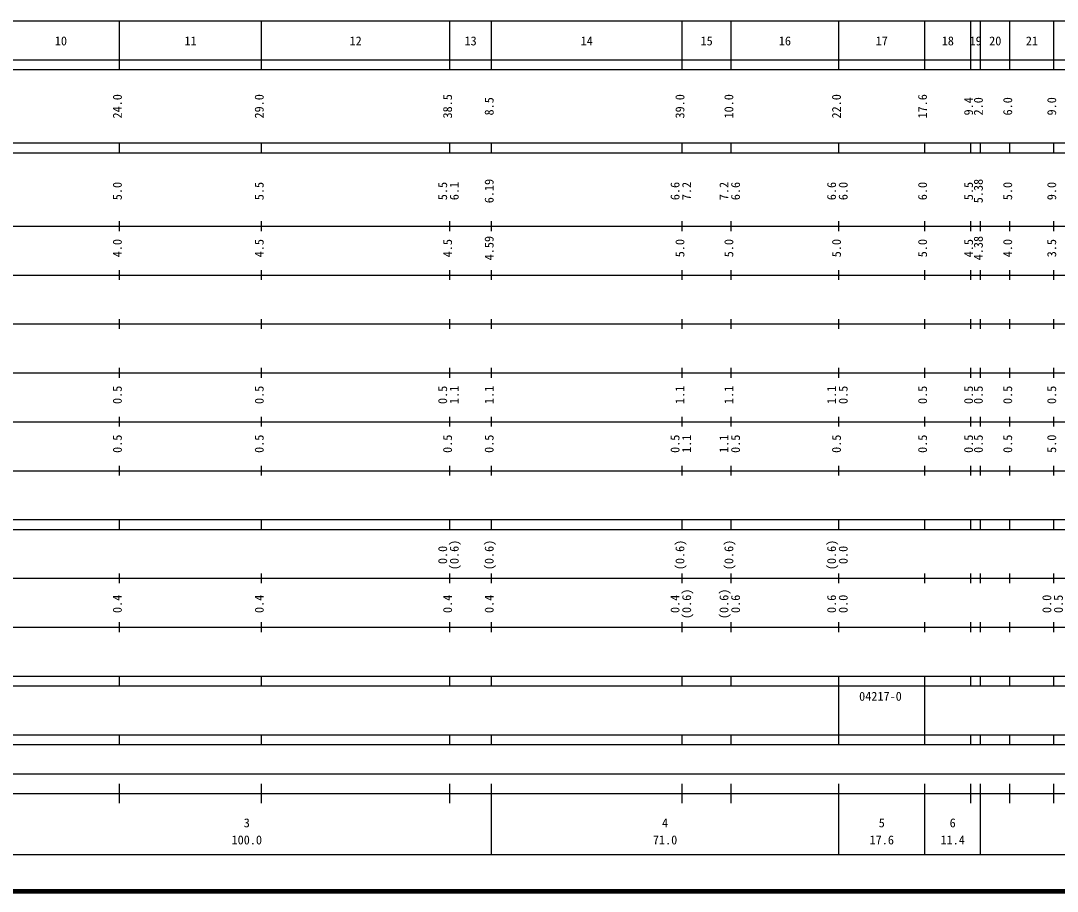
# Model space of a CAD drawing. Units: millimetres on the paper, enlarged 1000 times. Extents: x 40000 to 680000, y 20000 to 380000.
# Drawn here: x 271790 to 483676, y 20000 to 198000 of the extents above; entities that cross this region are included whole.
import ezdxf
from ezdxf.enums import TextEntityAlignment as Align

# ---------------------------------------------------------------- set-up
doc = ezdxf.new("R2010")
doc.units = ezdxf.units.MM
doc.header["$LTSCALE"] = 1000
doc.layers.add('M-TTL', color=2, linetype='Continuous', lineweight=140)
doc.layers.add('M-TTL-BAND', color=7, linetype='Continuous', lineweight=25)
doc.styles.add('ＭＳ ゴシック', font='')
doc.styles.get('ＭＳ ゴシック').set_extended_font_data('MS Gothic')

msp = doc.modelspace()

# ---------------------------------------------------------------- linework, layer by layer
at = {"layer": 'M-TTL'}
msp.add_line((40000, 20000), (680000, 20000), dxfattribs=at)
at = {"layer": 'M-TTL-BAND'}
for p, q in [((68000, 198000), (579000, 198000)), ((292000, 188000), (292000, 198000)), ((321000, 188000), (321000, 198000)), ((359500, 188000), (359500, 198000)), ((368000, 188000), (368000, 198000)), ((368000, 188000), (368000, 198000)), ((407000, 188000), (407000, 198000)), ((417000, 188000), (417000, 198000)), ((439000, 188000), (439000, 198000)), ((456600, 188000), (456600, 198000)), ((466000, 188000), (466000, 198000)), ((468000, 188000), (468000, 198000)), ((468000, 188000), (468000, 198000)), ((474000, 188000), (474000, 198000)), ((483000, 188000), (483000, 198000)), ((40000, 190000), (579000, 190000)), ((40000, 188000), (579000, 188000)), ((40000, 173000), (579000, 173000)), ((292000, 171000), (292000, 173000)), ((321000, 171000), (321000, 173000)), ((359500, 171000), (359500, 173000)), ((368000, 171000), (368000, 173000)), ((368000, 171000), (368000, 173000)), ((407000, 171000), (407000, 173000)), ((417000, 171000), (417000, 173000)), ((439000, 171000), (439000, 173000)), ((456600, 171000), (456600, 173000)), ((466000, 171000), (466000, 173000)), ((468000, 171000), (468000, 173000)), ((468000, 171000), (468000, 173000)), ((474000, 171000), (474000, 173000)), ((483000, 171000), (483000, 173000)), ((40000, 171000), (579000, 171000)), ((292000, 155000), (292000, 157000)), ((321000, 155000), (321000, 157000)), ((359500, 155000), (359500, 157000)), ((368000, 155000), (368000, 157000)), ((368000, 155000), (368000, 157000)), ((407000, 155000), (407000, 157000)), ((417000, 155000), (417000, 157000)), ((439000, 155000), (439000, 157000)), ((456600, 155000), (456600, 157000)), ((466000, 155000), (466000, 157000)), ((468000, 155000), (468000, 157000)), ((468000, 155000), (468000, 157000)), ((474000, 155000), (474000, 157000)), ((483000, 155000), (483000, 157000)), ((40000, 156000), (579000, 156000)), ((292000, 145000), (292000, 147000)), ((321000, 145000), (321000, 147000)), ((359500, 145000), (359500, 147000)), ((368000, 145000), (368000, 147000)), ((368000, 145000), (368000, 147000)), ((407000, 145000), (407000, 147000)), ((417000, 145000), (417000, 147000)), ((439000, 145000), (439000, 147000)), ((456600, 145000), (456600, 147000)), ((466000, 145000), (466000, 147000)), ((468000, 145000), (468000, 147000)), ((468000, 145000), (468000, 147000)), ((474000, 145000), (474000, 147000)), ((483000, 145000), (483000, 147000)), ((46000, 146000), (579000, 146000)), ((52000, 136000), (579000, 136000)), ((292000, 135000), (292000, 137000)), ((321000, 135000), (321000, 137000)), ((359500, 135000), (359500, 137000)), ((368000, 135000), (368000, 137000)), ((368000, 135000), (368000, 137000)), ((407000, 135000), (407000, 137000)), ((417000, 135000), (417000, 137000)), ((439000, 135000), (439000, 137000)), ((456600, 135000), (456600, 137000)), ((466000, 135000), (466000, 137000)), ((468000, 135000), (468000, 137000)), ((468000, 135000), (468000, 137000)), ((474000, 135000), (474000, 137000)), ((483000, 135000), (483000, 137000)), ((46000, 126000), (579000, 126000)), ((292000, 125000), (292000, 127000)), ((321000, 125000), (321000, 127000)), ((359500, 125000), (359500, 127000)), ((368000, 125000), (368000, 127000)), ((368000, 125000), (368000, 127000)), ((407000, 125000), (407000, 127000)), ((417000, 125000), (417000, 127000)), ((439000, 125000), (439000, 127000)), ((456600, 125000), (456600, 127000)), ((466000, 125000), (466000, 127000)), ((468000, 125000), (468000, 127000)), ((468000, 125000), (468000, 127000)), ((474000, 125000), (474000, 127000)), ((483000, 125000), (483000, 127000)), ((292000, 115000), (292000, 117000)), ((321000, 115000), (321000, 117000)), ((359500, 115000), (359500, 117000)), ((368000, 115000), (368000, 117000)), ((368000, 115000), (368000, 117000)), ((407000, 115000), (407000, 117000)), ((417000, 115000), (417000, 117000)), ((439000, 115000), (439000, 117000)), ((456600, 115000), (456600, 117000)), ((466000, 115000), (466000, 117000)), ((468000, 115000), (468000, 117000)), ((468000, 115000), (468000, 117000)), ((474000, 115000), (474000, 117000)), ((483000, 115000), (483000, 117000)), ((52000, 116000), (579000, 116000)), ((46000, 106000), (579000, 106000)), ((292000, 105000), (292000, 107000)), ((321000, 105000), (321000, 107000)), ((359500, 105000), (359500, 107000)), ((368000, 105000), (368000, 107000)), ((368000, 105000), (368000, 107000)), ((407000, 105000), (407000, 107000)), ((417000, 105000), (417000, 107000)), ((439000, 105000), (439000, 107000)), ((456600, 105000), (456600, 107000)), ((466000, 105000), (466000, 107000)), ((468000, 105000), (468000, 107000)), ((468000, 105000), (468000, 107000)), ((474000, 105000), (474000, 107000)), ((483000, 105000), (483000, 107000)), ((40000, 96000), (579000, 96000)), ((292000, 94000), (292000, 96000)), ((321000, 94000), (321000, 96000)), ((359500, 94000), (359500, 96000)), ((368000, 94000), (368000, 96000)), ((368000, 94000), (368000, 96000)), ((407000, 94000), (407000, 96000)), ((417000, 94000), (417000, 96000)), ((439000, 94000), (439000, 96000)), ((456600, 94000), (456600, 96000)), ((466000, 94000), (466000, 96000)), ((468000, 94000), (468000, 96000)), ((468000, 94000), (468000, 96000)), ((474000, 94000), (474000, 96000)), ((483000, 94000), (483000, 96000)), ((40000, 94000), (579000, 94000)), ((292000, 83000), (292000, 85000)), ((321000, 83000), (321000, 85000)), ((359500, 83000), (359500, 85000)), ((368000, 83000), (368000, 85000)), ((368000, 83000), (368000, 85000)), ((407000, 83000), (407000, 85000)), ((417000, 83000), (417000, 85000)), ((439000, 83000), (439000, 85000)), ((456600, 83000), (456600, 85000)), ((466000, 83000), (466000, 85000)), ((468000, 83000), (468000, 85000)), ((468000, 83000), (468000, 85000)), ((474000, 83000), (474000, 85000)), ((483000, 83000), (483000, 85000)), ((49000, 84000), (579000, 84000)), ((292000, 73000), (292000, 75000)), ((321000, 73000), (321000, 75000)), ((359500, 73000), (359500, 75000)), ((368000, 73000), (368000, 75000)), ((368000, 73000), (368000, 75000)), ((407000, 73000), (407000, 75000)), ((417000, 73000), (417000, 75000)), ((439000, 73000), (439000, 75000)), ((456600, 73000), (456600, 75000)), ((466000, 73000), (466000, 75000)), ((468000, 73000), (468000, 75000)), ((468000, 73000), (468000, 75000)), ((474000, 73000), (474000, 75000)), ((483000, 73000), (483000, 75000)), ((40000, 74000), (579000, 74000)), ((40000, 64000), (579000, 64000)), ((292000, 62000), (292000, 64000)), ((321000, 62000), (321000, 64000)), ((359500, 62000), (359500, 64000)), ((368000, 62000), (368000, 64000)), ((368000, 62000), (368000, 64000)), ((407000, 62000), (407000, 64000)), ((417000, 62000), (417000, 64000)), ((439000, 62000), (439000, 64000)), ((456600, 62000), (456600, 64000)), ((466000, 62000), (466000, 64000)), ((468000, 62000), (468000, 64000)), ((468000, 62000), (468000, 64000)), ((474000, 62000), (474000, 64000)), ((483000, 62000), (483000, 64000)), ((40000, 62000), (579000, 62000)), ((439000, 52000), (439000, 62000)), ((456600, 52000), (456600, 62000)), ((40000, 52000), (579000, 52000)), ((292000, 50000), (292000, 52000)), ((321000, 50000), (321000, 52000)), ((359500, 50000), (359500, 52000)), ((368000, 50000), (368000, 52000)), ((368000, 50000), (368000, 52000)), ((407000, 50000), (407000, 52000)), ((417000, 50000), (417000, 52000)), ((439000, 50000), (439000, 52000)), ((456600, 50000), (456600, 52000)), ((466000, 50000), (466000, 52000)), ((468000, 50000), (468000, 52000)), ((468000, 50000), (468000, 52000)), ((474000, 50000), (474000, 52000)), ((483000, 50000), (483000, 52000)), ((40000, 50000), (579000, 50000)), ((71000, 44000), (565000, 44000)), ((292000, 38000), (292000, 42000)), ((321000, 38000), (321000, 42000)), ((359500, 38000), (359500, 42000)), ((368000, 27500), (368000, 42000)), ((368000, 27500), (368000, 42000)), ((407000, 38000), (407000, 42000)), ((417000, 38000), (417000, 42000)), ((439000, 27500), (439000, 42000)), ((456600, 27500), (456600, 42000)), ((466000, 38000), (466000, 42000)), ((468000, 27500), (468000, 42000)), ((468000, 27500), (468000, 42000)), ((474000, 38000), (474000, 42000)), ((483000, 38000), (483000, 42000)), ((40000, 40000), (579000, 40000)), ((68000, 27500), (579000, 27500))]:
    msp.add_line(p, q, dxfattribs=at)

# ---------------------------------------------------------------- texts
at = {"layer": 'M-TTL-BAND', "style": 'ＭＳ ゴシック'}
for s, p in [('10', (280000, 192405)), ('11', (306500, 192405)), ('12', (340250, 192405)), ('13', (363750, 192405)), ('14', (387500, 192405)), ('15', (412000, 192405)), ('16', (428000, 192405)), ('17', (447800, 192405)), ('18', (461300, 192405)), ('19', (467000, 192405)), ('20', (471000, 192405)), ('21', (478500, 192405)), ('3', (318000, 32523)), ('4', (403500, 32523)), ('5', (447800, 32523)), ('6', (462300, 32523)), ('100.0', (318000, 29033)), ('71.0', (403500, 29033)), ('17.6', (447800, 29033)), ('11.4', (462300, 29033))]:
    msp.add_text(s, height=1833, dxfattribs=at).set_placement(p, align=Align.BOTTOM_CENTER)
for s, p in [('24.0', (293000, 180500)), ('29.0', (322000, 180500)), ('38.5', (360500, 180500)), ('39.0', (408000, 180500)), ('10.0', (418000, 180500)), ('22.0', (440000, 180500)), ('17.6', (457600, 180500)), ('9.4', (467000, 180500)), ('2.0', (469000, 180500)), ('6.0', (475000, 180500)), ('9.0', (484000, 180500)), ('8.5', (369000, 180500)), ('6.19', (369000, 163174)), ('5.38', (469000, 163174)), ('5.0', (293000, 163174)), ('5.5', (322000, 163174)), ('5.5', (359500, 163174)), ('6.1', (361870, 163174)), ('6.6', (407000, 163174)), ('7.2', (409370, 163174)), ('7.2', (417000, 163174)), ('6.6', (419370, 163174)), ('6.6', (439000, 163174)), ('6.0', (441370, 163174)), ('6.0', (457600, 163174)), ('5.5', (467000, 163174)), ('5.0', (475000, 163174)), ('9.0', (484000, 163174)), ('4.0', (293000, 151500)), ('4.5', (322000, 151500)), ('4.5', (360500, 151500)), ('4.59', (369000, 151500)), ('5.0', (408000, 151500)), ('5.0', (418000, 151500)), ('5.0', (440000, 151500)), ('5.0', (457600, 151500)), ('4.5', (467000, 151500)), ('4.38', (469000, 151500)), ('4.0', (475000, 151500)), ('3.5', (484000, 151500)), ('0.5', (293000, 121500)), ('0.5', (322000, 121500)), ('0.5', (359500, 121500)), ('1.1', (361870, 121500)), ('1.1', (369000, 121500)), ('1.1', (408000, 121500)), ('1.1', (418000, 121500)), ('1.1', (439000, 121500)), ('0.5', (441370, 121500)), ('0.5', (457600, 121500)), ('0.5', (467000, 121500)), ('0.5', (469000, 121500)), ('0.5', (475000, 121500)), ('0.5', (484000, 121500)), ('0.5', (293000, 111500)), ('0.5', (322000, 111500)), ('0.5', (360500, 111500)), ('0.5', (369000, 111500)), ('0.5', (407000, 111500)), ('1.1', (409370, 111500)), ('1.1', (417000, 111500)), ('0.5', (419370, 111500)), ('0.5', (440000, 111500)), ('0.5', (457600, 111500)), ('0.5', (467000, 111500)), ('0.5', (469000, 111500)), ('0.5', (475000, 111500)), ('5.0', (484000, 111500)), ('(0.6)', (361870, 88764)), ('(0.6)', (369000, 88764)), ('(0.6)', (408000, 88764)), ('(0.6)', (418000, 88764)), ('(0.6)', (439000, 88764)), ('0.0', (359500, 88764)), ('0.0', (441370, 88764)), ('0.4', (293000, 78764)), ('0.4', (322000, 78764)), ('0.4', (360500, 78764)), ('0.4', (369000, 78764)), ('0.4', (407000, 78764)), ('(0.6)', (409370, 78764)), ('(0.6)', (417000, 78764)), ('0.6', (419370, 78764)), ('0.6', (439000, 78764)), ('0.0', (441370, 78764)), ('0.0', (483000, 78764)), ('0.5', (485370, 78764))]:
    msp.add_text(s, height=1833, rotation=90, dxfattribs=at).set_placement(p, align=Align.BOTTOM_CENTER)
msp.add_text('04217-0', height=1833, dxfattribs=at).set_placement((443167, 58405), align=Align.BOTTOM_LEFT)

doc.saveas('drawing.dxf')
